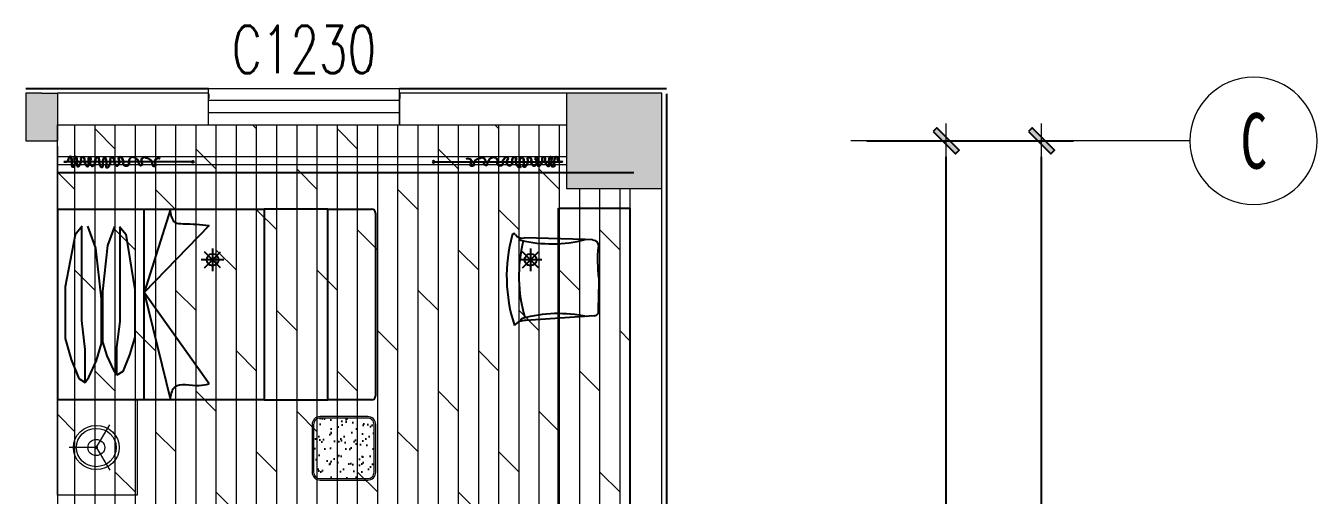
# Model space of a CAD drawing. Header units: millimetres. Extents: x 33621 to 401573, y -91663 to 133135.
# Drawn here: x 257957 to 266079, y -45240 to -42287 of the extents above; entities that cross this region are included whole.
import ezdxf
from ezdxf.enums import TextEntityAlignment as Align

# ---------------------------------------------------------------- set-up
doc = ezdxf.new("R2010")
doc.units = ezdxf.units.MM
doc.header["$LTSCALE"] = 10
doc.linetypes.add('DASH', pattern=[0.35, 0.25, -0.1])
doc.linetypes.add('DOTE', pattern=[2.42, 2, -0.2, 0.02, -0.2])
doc.layers.get('0').update_dxf_attribs({"color": 253})
doc.layers.get('Defpoints').update_dxf_attribs({"color": 250})
for name, color, linetype, lineweight in [('AXIS【轴号】', 253, 'Continuous', 0), ('COLUMN', 253, 'Continuous', 0), ('DS-4BS-FINISH【墙完成线】', 253, 'Continuous', 0), ('FC-FLOOR【地材分格】', 253, 'Continuous', 0), ('FF-FURN【成品家私】', 253, 'Continuous', 0), ('PUB_HATCH', 253, 'Continuous', 0), ('RC-FCU【空调设备】', 253, 'Continuous', 0), ('RC-LIGHT【天花灯具】', 253, 'Continuous', 0), ('RC-Modelling【天花造型】', 253, 'Continuous', 0), ('WALL', 253, 'Continuous', 0), ('Wall【墙体】', 253, 'Continuous', 0), ('WINDOW', 253, 'Continuous', 0)]:
    doc.layers.add(name, color=color, linetype=linetype, lineweight=lineweight)
for name, color, linetype in [('Dim【尺寸标注】', 253, 'Continuous'), ('EQUIP_喷头', 253, 'Continuous'), ('HATCH【填充】', 253, 'Continuous'), ('P-活动家具', 253, 'Continuous'), ('PUB_DIM', 253, 'Continuous'), ('SURFACE', 253, 'Continuous'), ('TITLE【图框】', 253, 'Continuous'), ('WINDOW_TEXT', 253, 'Continuous'), ('平面家具', 253, 'Continuous')]:
    doc.layers.add(name, color=color, linetype=linetype)
doc.styles.add('_TCH_WINDOW', font='SIMPLEX', dxfattribs={"bigfont": 'GBCBIG'})
doc.styles.add('CCD_DIM', font='ARCHS.SHX')
doc.styles.add('宋体', font='', dxfattribs={"width": 0.7})
doc.styles.get('宋体').set_extended_font_data('SimSun')
doc.dimstyles.new('ZL_1：100', dxfattribs={"dimtxt": 3, "dimasz": 1, "dimexe": 2, "dimexo": 2, "dimgap": 0.6, "dimtad": 1, "dimdec": 0, "dimrnd": 5, "dimdsep": 46, "dimtxsty": 'CCD_DIM', "dimblk": 'WS-cj', "dimblk1": 'WS-cj', "dimblk2": 'WS-cj', "dimcen": 1, "dimclrd": 44, "dimclre": 44, "dimclrt": 2, "dimadec": 0, "dimazin": 2, "dimtfac": 1, "dimtdec": 0, "dimtix": 1, "dimtmove": 2, "dimatfit": 3, "dimldrblk": 'hl_arrow2', "dimfxl": 5, "dimfxlon": 1, "dimarcsym": 0})

# ---------------------------------------------------------------- blocks, each defined once
blk = doc.blocks.new('$TCHSYS$WIN2D')
for p, q in [((-0.5, 0.5), (0.5, 0.5)), ((-0.5, 0.5), (-0.5, -0.5)), ((0.5, 0.5), (0.5, -0.5)), ((0.5, 0.1667), (-0.5, 0.1667)), ((0.5, -0.1667), (-0.5, -0.1667)), ((-0.5, -0.5), (0.5, -0.5))]:
    blk.add_line(p, q)
blk = doc.blocks.new('ZL_0603123899')
at = {"layer": 'HATCH【填充】'}
h = blk.add_hatch(dxfattribs=at)
h.set_pattern_fill('AR-SAND', color=251, scale=2)
h.set_pattern_definition([(37.5, (-190, -390), (-3.2, 97.883), [0, -77.216, 0, -86.36, 0, -82.55]), (7.5, (-190, -390), (89.905, 143.365), [0, -41.656, 0, -69.596, 0, -26.67]), (327.5, (-252.48, -390), (158.198, 0.287), [0, -25.4, 0, -91.44, 0, -119.38]), (317.5, (-252.48, -390), (152.71, 44.586), [0, -12.7, 0, -59.944, 0, -68.58])])
h.paths.add_polyline_path([(190, -50, 0.414214), (150, -10), (-150, -10, 0.414214), (-190, -50), (-190, -350, 0.414214), (-150, -390), (150, -390, 0.414214), (190, -350)])
at = {"layer": 'RC-LIGHT【天花灯具】'}
blk.add_lwpolyline([(-150, 0), (150, 0, -0.414214), (200, -50), (200, -350, -0.414214), (150, -400), (-150, -400, -0.414214), (-200, -350), (-200, -50, -0.414214)], format="xyb", close=True, dxfattribs=at)
at = {"layer": 'RC-LIGHT【天花灯具】', "color": 8}
blk.add_lwpolyline([(-150, -10), (150, -10, -0.414214), (190, -50), (190, -350, -0.414214), (150, -390), (-150, -390, -0.414214), (-190, -350), (-190, -50, -0.414214)], format="xyb", close=True, dxfattribs=at)
blk = doc.blocks.new('*U227')
for p, q in [((0, -12), (0, 0)), ((0, 0), (1200, 0)), ((1200, 0), (1200, -12)), ((1200, -12), (0, -12)), ((75, -49.3), (75, -12)), ((225, -49.3), (225, -12)), ((375, -49.3), (375, -12)), ((525, -49.3), (525, -12)), ((675, -49.3), (675, -12)), ((825, -49.3), (825, -12)), ((975, -49.3), (975, -12)), ((1125, -49.3), (1125, -12)), ((1125, -49.3), (1125, -12)), ((19.6, -104.5), (75, -136.2)), ((75, -136.2), (75, -93.2)), ((130.4, -104.5), (75, -136.2)), ((75, -136.2), (130.4, -104.5)), ((169.6, -104.5), (225, -136.2)), ((225, -136.2), (225, -93.2)), ((280.4, -104.5), (225, -136.2)), ((225, -136.2), (280.4, -104.5)), ((319.6, -104.5), (375, -136.2)), ((375, -136.2), (375, -93.2)), ((430.4, -104.5), (375, -136.2)), ((375, -136.2), (430.4, -104.5)), ((469.6, -104.5), (525, -136.2)), ((525, -136.2), (525, -93.2)), ((580.4, -104.5), (525, -136.2)), ((525, -136.2), (580.4, -104.5)), ((619.6, -104.5), (675, -136.2)), ((675, -136.2), (675, -93.2)), ((730.4, -104.5), (675, -136.2)), ((675, -136.2), (730.4, -104.5)), ((769.6, -104.5), (825, -136.2)), ((825, -136.2), (825, -93.2)), ((880.4, -104.5), (825, -136.2)), ((825, -136.2), (880.4, -104.5)), ((919.6, -104.5), (975, -136.2)), ((975, -136.2), (975, -93.2)), ((1030.4, -104.5), (975, -136.2)), ((975, -136.2), (1030.4, -104.5)), ((1069.6, -104.5), (1125, -136.2)), ((1069.6, -104.5), (1125, -136.2)), ((1125, -136.2), (1125, -93.2)), ((1125, -136.2), (1125, -93.2)), ((1180.4, -104.5), (1125, -136.2)), ((1125, -136.2), (1180.4, -104.5)), ((1180.4, -104.5), (1125, -136.2)), ((1125, -136.2), (1180.4, -104.5))]:
    blk.add_line(p, q)
at = {"extrusion": (0, 0, -1)}
for centre, major_axis, start_param, end_param in [((40, -82.2), (3.69, -3.69), 1.137309, 3.57508), ((72.5, -170.8), (-70.4, -70.4), 2.004284, 2.381239), ((77.5, -148.9), (-70.4, -70.4), 2.33115, 2.708105), ((77.5, 28.3), (70.4, -70.4), 0.433488, 0.810442), ((110, -60.3), (3.69, -3.69), 4.278901, 6.716673), ((190, -82.2), (3.69, -3.69), 1.137309, 3.57508), ((222.5, -170.8), (-70.4, -70.4), 2.004284, 2.381239), ((227.5, -148.9), (-70.4, -70.4), 2.33115, 2.708105), ((227.5, 28.3), (70.4, -70.4), 0.433488, 0.810442), ((260, -60.3), (3.69, -3.69), 4.278901, 6.716673), ((340, -82.2), (3.69, -3.69), 1.137309, 3.57508), ((372.5, -170.8), (-70.4, -70.4), 2.004284, 2.381239), ((377.5, -148.9), (-70.4, -70.4), 2.33115, 2.708105), ((377.5, 28.3), (70.4, -70.4), 0.433488, 0.810442), ((410, -60.3), (3.69, -3.69), 4.278901, 6.716673), ((490, -82.2), (3.69, -3.69), 1.137309, 3.57508), ((522.5, -170.8), (-70.4, -70.4), 2.004284, 2.381239), ((527.5, -148.9), (-70.4, -70.4), 2.33115, 2.708105), ((527.5, 28.3), (70.4, -70.4), 0.433488, 0.810442), ((560, -60.3), (3.69, -3.69), 4.278901, 6.716673), ((640, -82.2), (3.69, -3.69), 1.137309, 3.57508), ((672.5, -170.8), (-70.4, -70.4), 2.004284, 2.381239), ((677.5, -148.9), (-70.4, -70.4), 2.33115, 2.708105), ((677.5, 28.3), (70.4, -70.4), 0.433488, 0.810442), ((710, -60.3), (3.69, -3.69), 4.278901, 6.716673), ((790, -82.2), (3.69, -3.69), 1.137309, 3.57508), ((822.5, -170.8), (-70.4, -70.4), 2.004284, 2.381239), ((827.5, -148.9), (-70.4, -70.4), 2.33115, 2.708105), ((827.5, 28.3), (70.4, -70.4), 0.433488, 0.810442), ((860, -60.3), (3.69, -3.69), 4.278901, 6.716673), ((940, -82.2), (3.69, -3.69), 1.137309, 3.57508), ((972.5, -170.8), (-70.4, -70.4), 2.004284, 2.381239), ((977.5, -148.9), (-70.4, -70.4), 2.33115, 2.708105), ((977.5, 28.3), (70.4, -70.4), 0.433488, 0.810442), ((1010, -60.3), (3.69, -3.69), 4.278901, 6.716673), ((1090, -82.2), (3.69, -3.69), 1.137309, 3.57508), ((1090, -82.2), (3.69, -3.69), 1.137309, 3.57508), ((1122.5, -170.8), (-70.4, -70.4), 2.004284, 2.381239), ((1122.5, -170.8), (-70.4, -70.4), 2.004284, 2.381239), ((1127.5, -148.9), (-70.4, -70.4), 2.33115, 2.708105), ((1127.5, -148.9), (-70.4, -70.4), 2.33115, 2.708105), ((1127.5, 28.3), (70.4, -70.4), 0.433488, 0.810442), ((1127.5, 28.3), (70.4, -70.4), 0.433488, 0.810442), ((1160, -60.3), (3.69, -3.69), 4.278901, 6.716673), ((1160, -60.3), (3.69, -3.69), 4.278901, 6.716673), ((72.5, 6.4), (70.4, -70.4), 0.760354, 1.137309), ((222.5, 6.4), (70.4, -70.4), 0.760354, 1.137309), ((372.5, 6.4), (70.4, -70.4), 0.760354, 1.137309), ((522.5, 6.4), (70.4, -70.4), 0.760354, 1.137309), ((672.5, 6.4), (70.4, -70.4), 0.760354, 1.137309), ((822.5, 6.4), (70.4, -70.4), 0.760354, 1.137309), ((972.5, 6.4), (70.4, -70.4), 0.760354, 1.137309), ((1122.5, 6.4), (70.4, -70.4), 0.760354, 1.137309), ((1122.5, 6.4), (70.4, -70.4), 0.760354, 1.137309)]:
    blk.add_ellipse(centre, major_axis=major_axis, ratio=1, start_param=start_param, end_param=end_param, dxfattribs=at)
blk = doc.blocks.new('圆形筒灯')
at = {"color": 251, "linetype": 'DOTE', "ltscale": 43.504693}
blk.add_line((0, 91), (0, -91), dxfattribs=at)
at = {"color": 251, "linetype": 'DOTE', "ltscale": 41.297046}
blk.add_line((86, 0), (-86, 0), dxfattribs=at)
blk.add_ellipse((0, 0), major_axis=(-42.4, 42.4), ratio=1, start_param=2.355868237233172, end_param=8.639053544412757)
at = {"color": 251}
blk.add_ellipse((0, 0), major_axis=(35.4, 35.4), ratio=1, start_param=5.49871431692557, end_param=11.78189962410516, dxfattribs=at)
blk = doc.blocks.new('ZL_0603143699')
at = {"layer": 'RC-FCU【空调设备】'}
h = blk.add_hatch(dxfattribs=at)
h.set_pattern_fill('_USER', color=8, scale=30, pattern_type=0)
h.set_pattern_definition([(0, (-8423585.542, 338518.15), (0, 30), [])])
h.paths.add_polyline_path([(1104.4, -4534.7), (1104.4, -4774.7), (244.4, -4774.7), (244.4, -4534.7)])
blk.add_lwpolyline([(224.4, -4514.7), (224.4, -4794.7), (1124.4, -4794.7), (1124.4, -4514.7)], close=True, dxfattribs=at)
at = {"layer": 'RC-FCU【空调设备】', "color": 8, "linetype": 'DASH'}
blk.add_lwpolyline([(224.4, -4794.7), (674.4, -4514.7), (1124.4, -4794.7)], dxfattribs=at)
at = {"layer": 'RC-FCU【空调设备】', "color": 8}
blk.add_lwpolyline([(244.4, -4534.7), (244.4, -4774.7), (1104.4, -4774.7), (1104.4, -4534.7)], close=True, dxfattribs=at)
at = {"layer": 'RC-Modelling【天花造型】'}
for p, q in [((1389.4, 133.9), (-1810.6, 133.9)), ((1389.4, 83.9), (-1810.5, 83.9)), ((109.4, -3164.7), (1789.4, -3164.7))]:
    blk.add_line(p, q, dxfattribs=at)
blk.add_lwpolyline([(247.7, -6065), (1147.7, -6065), (1147.7, -5915), (247.7, -5915)], close=True, dxfattribs=at)
at = {"layer": 'RC-FCU【空调设备】', "ltscale": 10, "xscale": -1, "rotation": 180}
blk.add_blockref('*U227', (109.4, -3164.7), dxfattribs=at)
at = {"layer": 'RC-LIGHT【天花灯具】', "xscale": -1, "rotation": 180}
blk.add_blockref('ZL_0603123899', (-10.3, -1899.9), dxfattribs=at)
at = {"layer": 'RC-LIGHT【天花灯具】', "xscale": -0.625, "yscale": 0.625, "zscale": 0.625, "rotation": 180}
for p in [(674.4, -3914.7), (674.4, -5354.9)]:
    blk.add_blockref('圆形筒灯', p, dxfattribs=at)
blk = doc.blocks.new('hl_Axis-A1')
at = {"color": 150, "ltscale": 2}
blk.add_line((21.333, 0), (0, 0), dxfattribs=at)
at = {"color": 150}
blk.add_circle((25.333, 0), 4, dxfattribs=at)
at = {"color": 50, "style": '宋体', "width": 0.7}
blk.add_attdef('轴号', text='', height=3.5, dxfattribs=at).set_placement((25.333, 0), align=Align.MIDDLE_CENTER)
blk = doc.blocks.new('WS-cj')
blk.add_hatch(color=2).paths.add_polyline_path([(0.588, 0.818), (-0.818, -0.588), (-0.588, -0.818), (0.818, 0.588)])
at = {"color": 2, "linetype": 'ByBlock', "lineweight": 0}
for p, q in [((-1.1, 0), (0, 0)), ((0, 0), (1.1, 0))]:
    blk.add_line(p, q, dxfattribs=at)
at = {"color": 2}
blk.add_lwpolyline([(0.588, 0.818), (-0.818, -0.588), (-0.588, -0.818), (0.818, 0.588)], close=True, dxfattribs=at)
blk = doc.blocks.new('*D258')
at = {"layer": 'Defpoints', "color": 0, "transparency": 16777216}
for p in [(50626.4, -400), (51226.4, -400), (50626.4, -8800)]:
    blk.add_point(p, dxfattribs=at)
at = {"layer": 'Dim【尺寸标注】', "color": 44, "lineweight": -2, "transparency": 16777216}
for p, q in [((50726.4, -400), (51426.4, -400)), ((51226.4, -8700), (51226.4, -500)), ((50726.4, -8800), (51426.4, -8800))]:
    blk.add_line(p, q, dxfattribs=at)
at = {"layer": 'Dim【尺寸标注】', "color": 44, "lineweight": -2, "transparency": 16777216, "xscale": 100, "yscale": 100, "zscale": 100}
for p, rotation in [((51226.4, -400), 90), ((51226.4, -8800), 270)]:
    blk.add_blockref('WS-cj', p, dxfattribs=dict(at, rotation=rotation))
at = {"layer": 'Dim【尺寸标注】', "color": 2, "transparency": 16777216, "insert": (51013.9, -4600), "char_height": 300, "attachment_point": 5, "rotation": 90, "style": 'CCD_DIM'}
blk.add_mtext('8400', dxfattribs=at)
blk = doc.blocks.new('hl_arrow2')
at = {"color": 2}
blk.add_line((-0.2, 0), (-1, 0), dxfattribs=at)
blk.add_lwpolyline([(-0.2, 0), (-0.9, -0.7), (-0.7, -0.9), (0, 0), (-0.7, 0.9), (-0.9, 0.7)], close=True, dxfattribs=at)
blk = doc.blocks.new('*D259')
at = {"layer": 'Defpoints', "color": 0, "transparency": 16777216}
for p in [(50626.4, -400), (51826.4, -400), (50626.4, -16300)]:
    blk.add_point(p, dxfattribs=at)
at = {"layer": 'Dim【尺寸标注】', "color": 44, "lineweight": -2, "transparency": 16777216}
for p, q in [((51326.4, -400), (52026.4, -400)), ((51826.4, -16200), (51826.4, -500)), ((51326.4, -16300), (52026.4, -16300))]:
    blk.add_line(p, q, dxfattribs=at)
at = {"layer": 'Dim【尺寸标注】', "color": 44, "lineweight": -2, "transparency": 16777216, "xscale": 100, "yscale": 100, "zscale": 100}
for p, rotation in [((51826.4, -400), 90), ((51826.4, -16300), 270)]:
    blk.add_blockref('WS-cj', p, dxfattribs=dict(at, rotation=rotation))
at = {"layer": 'Dim【尺寸标注】', "color": 2, "transparency": 16777216, "insert": (51620.1, -8350), "char_height": 300, "attachment_point": 5, "rotation": 90, "style": 'CCD_DIM'}
blk.add_mtext('15900', dxfattribs=at)
blk = doc.blocks.new('海龙_041013431')
at = {"layer": 'P-活动家具', "color": 8}
for p, q in [((455.7, -74.4), (289.2, 600)), ((47.8, 499), (455.7, -74.4)), ((826, 491.4), (803.8, 456.5)), ((867.3, 466), (826, 491.4)), ((826, 491.4), (826, 283.9)), ((548.6, 316.9), (590.4, 422.6)), ((590.4, 422.6), (626.6, 444.9)), ((626.6, 444.9), (646.1, 414.3)), ((626.6, 444.9), (626.6, 267.8)), ((646.1, 414.3), (687.9, 322.4)), ((803.8, 456.5), (756.2, 351.8)), ((915, 345.5), (867.3, 466)), ((756.2, 351.8), (724.4, 245.8)), ((953.1, 214.1), (915, 345.5)), ((515.2, 206.5), (548.6, 316.9)), ((626.6, 267.8), (607.1, 108.1)), ((687.9, 322.4), (715.8, 234.4)), ((724.4, 245.8), (724.4, -35.9)), ((826, 283.9), (848.3, 101)), ((515.2, -92.7), (515.2, 206.5)), ((715.8, 234.4), (715.8, -82.4)), ((953.1, -110.2), (953.1, 214.1)), ((607.1, 108.1), (607.1, -487.1)), ((848.3, 101), (848.3, -488.8)), ((47.8, -497.7), (455.7, -74.4)), ((290.8, -600), (455.7, -74.4)), ((724.4, -35.9), (759.4, -353.8)), ((570.9, -443.1), (515.2, -92.7)), ((715.8, -82.4), (684.4, -370.6)), ((889.6, -438.7), (953.1, -110.2)), ((684.4, -370.6), (640.6, -490.4)), ((759.4, -353.8), (810.2, -492.6)), ((609.9, -490.4), (570.9, -443.1)), ((845.1, -492.6), (889.6, -438.7))]:
    blk.add_line(p, q, dxfattribs=at)
at = {"layer": 'P-活动家具'}
blk.add_line((1000, -600), (1000, 600), dxfattribs=at)
at = {"layer": 'P-活动家具', "color": 8}
blk.add_lwpolyline([(-300, -600), (-300, 600), (-700, 600), (-700, -600)], close=True, dxfattribs=at)
for points, knots in [([(291.5, 587.7), (284.6, 560.3), (263.8, 477.8), (136.2, 521), (68, 504), (47.8, 499)], [0, 0, 0, 0, 75.29107, 226.745569, 290.81809, 290.81809, 290.81809, 290.81809]), ([(291.5, -586.4), (286.2, -557.6), (277.4, -509), (168.4, -508.8), (99.8, -502.5), (47.8, -497.7)], [0, 0, 0, 0, 75.29107, 127.212251, 290.722633, 290.722633, 290.722633, 290.722633])]:
    blk.add_open_spline(points, degree=3, knots=knots, dxfattribs=at)
at = {"layer": '平面家具', "color": 43, "linetype": 'ByBlock'}
for p, q in [((-1000, -575), (-1000, 575)), ((-975, 600), (-700, 600)), ((-300, 600), (1000, 600)), ((455.7, 600), (455.7, -600)), ((-700, -600), (-975, -600)), ((1000, -600), (-300, -600))]:
    blk.add_line(p, q, dxfattribs=at)
for centre, start, end in [((-975, 575), 90, 180), ((-975, -575), 180, 270)]:
    blk.add_arc(centre, 25, start, end, dxfattribs=at)
blk = doc.blocks.new('1X-LAMP1')
at = {"color": 0, "linetype": 'ByBlock'}
for p, q in [((0.033, -0.058), (-0.59, 1.022)), ((0.033, -0.058), (-0.59, 1.022)), ((0.033, 0.058), (-0.59, -1.022)), ((0.033, 0.058), (-0.59, -1.022)), ((-0.067, 0), (1.18, 0)), ((-0.067, 0), (1.18, 0))]:
    blk.add_line(p, q, dxfattribs=at)
at = {"color": 0, "linetype": 'ByBlock', "const_width": 0.0333}
for points in [[(-0.481, 0.833), (-0.582, 1.009)], [(-0.481, 0.833), (-0.582, 1.009)], [(0.962, 0), (1.165, 0)], [(0.962, 0), (1.165, 0)], [(-0.481, -0.833), (-0.582, -1.009)], [(-0.481, -0.833), (-0.582, -1.009)]]:
    blk.add_lwpolyline(points, dxfattribs=at)
at = {"color": 0, "linetype": 'ByBlock'}
blk.add_circle((0, 0), 1, dxfattribs=at)
at = {"color": 8, "linetype": 'ByBlock'}
for radius in [0.867, 0.867, 0.367, 0.367]:
    blk.add_circle((0, 0), radius, dxfattribs=at)
blk = doc.blocks.new('海龙_0410133829')
blk.add_lwpolyline([(250, -300), (-250, -300), (-250, 300), (250, 300)], close=True)
at = {"xscale": -144.0868388001108, "yscale": -139.1580337798805, "zscale": 144.0868388001255, "rotation": 180}
blk.add_blockref('1X-LAMP1', (6.9, 0), dxfattribs=at)
blk = doc.blocks.new('*U41')
at = {"color": 251, "linetype": 'DOTE', "ltscale": 0.104867}
blk.add_line((806.1, 0, 0), (0, 0), dxfattribs=at)
at = {"color": 251}
blk.add_circle((812.1, 0, 0), 6, dxfattribs=at)
for centre, radius, start, end in [((10.2, 20.5), 20.9, 240.87205, 0.9421), ((12.6, 20.9), 20.9, 240.84594, 0.91599), ((38.2, 24), 7.86, 17.59916, 204.39425), ((40.7, 24.5), 7.86, 17.57304, 204.36813), ((-22.3, -2.9), 74, 345.168, 23.32316), ((-19.8, -2.4), 74, 345.14188, 23.29705), ((72.5, 24.3), 7.61, 37.46726, 202.70906), ((-56.9, -9.9), 126.2, 352.73857, 14.32411), ((74.9, 24.7), 7.61, 37.44114, 202.68295), ((-54.4, -9.4), 126.2, 352.71245, 14.29799), ((10.5, -0.4), 74, 345.168, 23.32316), ((13, 0), 74, 345.14188, 23.29705), ((53.7, 10.7), 55.4, 314.47941, 10.735), ((56.1, 11.1), 55.4, 314.4533, 10.70888), ((118.5, 19.5), 10.5, 8.09455, 171.69307), ((120.9, 19.9), 10.5, 8.06843, 171.66695), ((183.4, 11.5), 55.4, 170.16469, 226.42028), ((185.9, 11.9), 55.4, 170.13858, 226.39416), ((226.7, 1.1), 74, 157.57653, 195.73169), ((229.2, 1.4), 74, 157.55041, 195.70558), ((157.4, 17.7), 11.7, 333.13645, 85.53128), ((159.9, 18.1), 11.7, 333.11034, 85.50516), ((189.3, -3.5), 26.7, 143.43943, 246.90973), ((191.7, -3.2), 26.7, 143.41332, 246.88362), ((163.3, 2), 33.9, 297.17867, 3.25794), ((165.8, 2.4), 33.9, 297.15256, 3.23183), ((216.1, 9.8), 19.8, 117.68827, 197.19832), ((218.5, 10.1), 19.8, 117.66216, 197.1722), ((211.5, 19.3), 9.3, 334.69802, 119.6198), ((213.9, 19.6), 9.3, 334.6719, 119.59369), ((274.4, 5.8), 55.4, 170.16469, 226.42028), ((276.9, 6.1), 55.4, 170.13858, 226.39416), ((317.7, -4.6), 74, 157.57653, 195.73169), ((320.1, -4.3), 74, 157.55041, 195.70558), ((256, 21.6), 7.06, 13.13047, 163.41495), ((258.5, 21.9), 7.06, 13.10436, 163.38883), ((195, -6.1), 74, 345.168, 23.32316), ((197.4, -5.7), 74, 345.14188, 23.29705), ((238.1, 5), 55.4, 314.47941, 10.735), ((240.5, 5.3), 55.4, 314.4533, 10.70888), ((300.8, 19.4), 9.3, 61.27989, 206.20167), ((303.3, 19.7), 9.3, 61.25377, 206.17556), ((296.4, 9.9), 19.8, 343.70137, 63.21142), ((298.8, 10.2), 19.8, 343.67526, 63.1853), ((349.2, 3), 33.9, 177.64174, 243.72102), ((351.7, 3.2), 33.9, 177.61563, 243.69491), ((323.3, -3), 26.7, 293.98996, 37.46026), ((325.8, -2.7), 26.7, 293.96384, 37.43415), ((354.9, 18.7), 11.7, 95.36841, 207.76324), ((357.4, 19), 11.7, 95.3423, 207.73713), ((336.4, -4.4), 38.9, 345.11811, 63.4135), ((338.9, -4.1), 38.9, 345.09199, 63.38738), ((394.1, -7.1), 19, 201.60684, 22.32513), ((433.7, 3.9), 24.8, 92.95064, 189.29685), ((436.2, 4.1), 24.8, 92.92452, 189.27074), ((428.4, -15.1), 44, 0.1274, 84.69995), ((430.8, -14.9), 44, 0.10129, 84.67383), ((506.9, 6.1), 20.7, 56.13712, 221.03284), ((509.3, 6.3), 20.7, 56.11101, 221.00673), ((514.4, -20.5), 44, 0.1274, 84.69995), ((516.8, -20.2), 44, 0.10129, 84.67383), ((592.9, 0.8), 20.7, 56.13712, 221.03284), ((595.3, 1), 20.7, 56.11101, 221.00673), ((58.9, -23.3), 9.76, 171.34868, 344.82784), ((61.4, -22.9), 9.76, 171.32256, 344.80173), ((89.6, -21.5), 7.82, 163.84411, 291.35754), ((92, -21.1), 7.82, 163.81799, 291.33143), ((148, -21.2), 7.82, 249.54215, 17.05558), ((150.4, -20.9), 7.82, 249.51603, 17.02947), ((239, -26.9), 7.82, 249.54215, 17.05558), ((241.4, -26.6), 7.82, 249.51603, 17.02947), ((271.5, -29.9), 7.02, 135.74937, 319.45228), ((274, -29.6), 7.02, 135.72326, 319.42616), ((391.6, -7.4), 19, 201.63295, 22.35124), ((482.4, -12.7), 10.3, 193.06527, 30.6308), ((484.8, -12.5), 10.3, 193.03915, 30.60469), ((568.4, -18), 10.3, 193.06527, 30.6308), ((570.8, -17.8), 10.3, 193.03915, 30.60469)]:
    blk.add_arc(centre, radius, start, end, dxfattribs=at)
blk = doc.blocks.new('单帘平面')
at = {"layer": 'TITLE【图框】'}
blk.add_blockref('*U41', (0, 0), dxfattribs=at)
blk = doc.blocks.new('海龙_0410133832')
at = {"lineweight": -2, "ltscale": 2000, "extrusion": (0, 0, -1)}
for p, q in [((-250.5, 250.9), (-202.9, 252.5)), ((-202.9, 252.5), (180.4, 263)), ((-260.8, -229.1), (169.1, -258.7))]:
    blk.add_line(p, q, dxfattribs=at)
at = {"lineweight": -2, "ltscale": 2000}
for centre, radius, start, end in [((-244.6, 208.3), 43, 97.90745, 186.78432), ((-1223.9, 121.3), 940.2, 353.30457, 4.99844), ((-33.5, -1062.6), 850.3, 74.75722, 102.18851), ((187.2, -253.7), 11.8, 332.55331, 76.10529)]:
    blk.add_arc(centre, radius, start, end, dxfattribs=at)
at = {"lineweight": -2, "ltscale": 2000, "extrusion": (0, 0, -1)}
for centre, radius, start, end in [((-7.4, 1075.2), 850.4, 256.8724, 284.30232), ((-194.4, 307), 46.2, 209.97777, 287.61116), ((-198.2, 258.7), 11.8, 155.02178, 258.57376), ((-244.3, 277.1), 12, 34.68696, 170.32305), ((716.8, 19.6), 1007, 165.06407, 197.85358), ((709, 21.2), 922.3, 166.07083, 196.39764), ((30168.4, -805.7), 29889.5, 178.43305, 178.86929), ((253.1, -186.7), 43, 280.37592, 317.45487), ((-178.1, -339.1), 80.9, 83.64858, 141.83666)]:
    blk.add_arc(centre, radius, start, end, dxfattribs=at)
blk = doc.blocks.new('海龙0109184221')
at = {"layer": '平面家具', "color": 43, "linetype": 'ByBlock'}
blk.add_lwpolyline([(21.4, 3126.7), (-428.6, 3126.7), (-428.6, 0), (21.4, 0)], close=True, dxfattribs=at)
for p in [(57, 2676.9), (138.5, 588.7)]:
    blk.add_blockref('海龙_0410133832', p, dxfattribs=at)
blk = doc.blocks.new('$TwtSys$00000125')
at = {"color": 9}
for p, q in [((0.57, 0), (-0.57, 0)), ((0.403, -0.403), (-0.403, 0.403)), ((-0.403, -0.403), (0.403, 0.403)), ((0, 0.57), (0, -0.57))]:
    blk.add_line(p, q, dxfattribs=at)
at = {"color": 8}
blk.add_circle((0, 0), 0.3, dxfattribs=at)
blk = doc.blocks.new('ZL_061117299')
at = {"layer": 'AXIS【轴号】'}
ref = blk.add_blockref('hl_Axis-A1', (50626.4, -400), dxfattribs=dict(at, xscale=-100, yscale=100, zscale=100, rotation=180))
ref.add_attrib('轴号', 'C', dxfattribs={"layer": '0', "color": 2, "height": 350, "style": '宋体', "width": 0.7}).set_placement((53161.1, -400), align=Align.MIDDLE_CENTER)
at = {"layer": 'Dim【尺寸标注】'}
for p1, distance, picture, middle in [((50626.4, -8800), -600, '*D258', (51013.9, -4600)), ((50626.4, -16300), -1200, '*D259', (51620.1, -8350))]:
    dim = blk.add_aligned_dim(p1=p1, p2=(50626.4, -400), distance=distance, dimstyle='ZL_1：100', dxfattribs=at)
    dim.commit()
    dim.dimension.update_dxf_attribs({"geometry": picture, "text_midpoint": middle})

msp = doc.modelspace()

# ---------------------------------------------------------------- hatches: boundary and pattern name
at = {"layer": 'FC-FLOOR【地材分格】'}
h = msp.add_hatch(dxfattribs=at)
h.set_pattern_fill('DOLMIT', color=256, scale=20, angle=90, double=1)
h.set_pattern_definition([(90, (129360.23, -101355.82), (-127, 8e-15), []), (135, (129360.23, -101355.82), (-253.9998, -253.9998), [179.6051, -359.2102])])
h.paths.add_polyline_path([(258156.7, -42910.6), (261356.7, -42910.6), (261356.7, -43310.6), (261756.7, -43310.6), (261756.7, -49140.6), (261356.7, -49140.6), (261356.7, -49159.4), (260076.7, -49159.4), (260076.7, -46409.2), (258157.9, -46409.2)])
at = {"layer": 'PUB_HATCH'}
for points in [[(258056.7, -42710.6), (257956.7, -42710.6), (257956.7, -43010.6), (258056.7, -43010.6)], [(258056.7, -42710.6), (258056.7, -43010.6), (258156.7, -43010.6), (258156.7, -42710.6)], [(261356.7, -43310.6), (261956.7, -43310.6), (261956.7, -42710.6), (261356.7, -42710.6)]]:
    msp.add_hatch(color=256, dxfattribs=at).paths.add_polyline_path(points)

# ---------------------------------------------------------------- linework, layer by layer
at = {"layer": 'COLUMN'}
for p, q in [((261956.7, -42710.6), (261356.7, -42710.6)), ((261356.7, -42710.6), (261356.7, -43310.6)), ((261956.7, -43310.6), (261956.7, -42710.6)), ((261356.7, -43310.6), (261956.7, -43310.6))]:
    msp.add_line(p, q, dxfattribs=at)
at = {"layer": 'DS-4BS-FINISH【墙完成线】'}
msp.add_lwpolyline([(258156.7, -42910.6), (261356.7, -42910.6), (261356.7, -43310.6), (261756.7, -43310.6), (261756.7, -49140.6), (261356.7, -49140.6), (261356.7, -49159.4), (260076.7, -49159.4), (260076.7, -46409.2), (258157.9, -46409.2), (258156.7, -42910.6)], dxfattribs=at)
at = {"layer": 'P-活动家具', "color": 8, "linetype": 'DASH'}
msp.add_line((258156.7, -43210.6), (261781.7, -43210.6), dxfattribs=at)
at = {"layer": 'SURFACE'}
for p, q in [((257956.7, -42680.6), (258056.7, -42680.6)), ((258056.7, -42680.6), (258156.7, -42680.6)), ((258156.7, -42680.6), (259106.7, -42680.6)), ((259106.7, -42714.4), (259106.7, -42744.4)), ((260306.7, -42680.6), (261986.7, -42680.6)), ((260306.7, -42714.4), (260306.7, -42744.4)), ((261986.7, -42714.4), (261986.7, -47810.6))]:
    msp.add_line(p, q, dxfattribs=at)
at = {"layer": 'WALL'}
for p, q in [((258056.7, -42710.6), (257956.7, -42710.6)), ((257956.7, -42710.6), (257956.7, -43010.6)), ((258056.7, -42710.6), (258156.7, -42710.6)), ((259106.7, -42710.6), (258156.7, -42710.6)), ((258156.7, -42710.6), (258156.7, -43010.6)), ((259106.7, -42910.6), (259106.7, -42710.6)), ((261356.7, -42710.6), (260306.7, -42710.6)), ((260306.7, -42710.6), (260306.7, -42910.6)), ((258156.7, -42910.6), (259106.7, -42910.6)), ((260306.7, -42910.6), (261356.7, -42910.6)), ((257956.7, -43010.6), (258056.7, -43010.6)), ((258056.7, -43010.6), (258156.7, -43010.6)), ((258156.7, -43044.4), (258156.7, -48744.4)), ((261756.7, -43310.6), (261756.7, -47810.6)), ((261956.7, -47810.6), (261956.7, -43310.6))]:
    msp.add_line(p, q, dxfattribs=at)

# ---------------------------------------------------------------- block references
at = {"layer": 'EQUIP_喷头', "xscale": 125, "yscale": 125, "zscale": 125}
for p in [(259131.7, -43759.2), (261131.7, -43759.2)]:
    msp.add_blockref('$TwtSys$00000125', p, dxfattribs=at)
at = {"layer": 'FF-FURN【成品家私】', "rotation": 180}
for name, p in [('海龙_041013431', (259156.7, -44040.3)), ('海龙_0410133829', (258406.7, -44940.3))]:
    msp.add_blockref(name, p, dxfattribs=at)
at = {"layer": 'FF-FURN【成品家私】', "xscale": -1}
msp.add_blockref('海龙0109184221', (261328.1, -46560.3), dxfattribs=at)
at = {"layer": 'PUB_DIM'}
msp.add_blockref('ZL_061117299', (212519, -42610.6), dxfattribs=at)
at = {"layer": 'RC-LIGHT【天花灯具】'}
msp.add_blockref('ZL_0603143699', (259967.4, -43245.6), dxfattribs=at)
at = {"layer": 'Wall【墙体】'}
msp.add_blockref('单帘平面', (258195.2, -43142.3), dxfattribs=at)
at = {"layer": 'Wall【墙体】', "xscale": -1}
msp.add_blockref('单帘平面', (261333.5, -43142.3), dxfattribs=at)
at = {"layer": 'WINDOW'}
ref = msp.add_blockref('$TCHSYS$WIN2D', (259706.7, -42795.6), dxfattribs=dict(at, xscale=1200, yscale=-230, zscale=1200))
ref.add_attrib('A', 'C1230', (259251.7, -42584.3), dxfattribs={"layer": 'WINDOW_TEXT', "height": 297.5, "style": '_TCH_WINDOW', "width": 0.705882})

doc.saveas('drawing.dxf')
